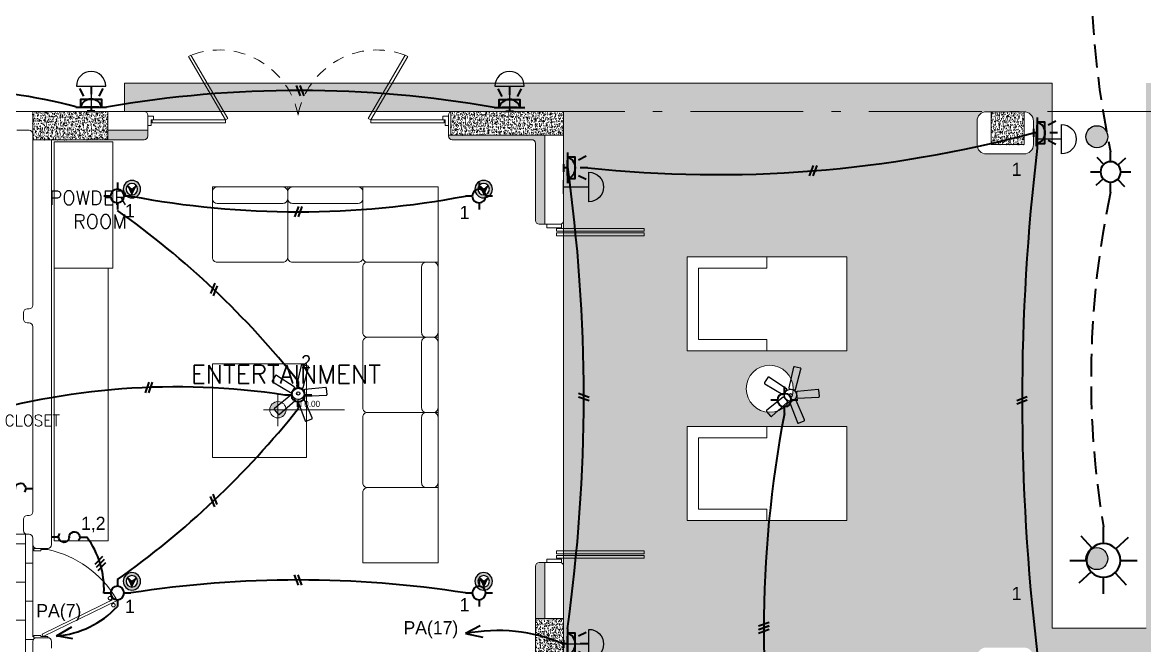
# Model space of a CAD drawing. Header units: metres. Extents: x 14 to 2416, y -346 to 476.
# Drawn here: x 51.24 to 63.18, y -76.31 to -69.68 of the extents above; entities that cross this region are included whole.
import ezdxf

# ---------------------------------------------------------------- set-up
doc = ezdxf.new("R2010")
doc.units = ezdxf.units.M
for name, pattern in [('0', [0]), ('ACAD_ISO10W100', [18, 12, -3, 0, -3]), ('Dash Style-2', [0.694425, 0.48607, -0.208355]), ('HIDDEN2', [0.1875, 0.125, -0.0625])]:
    doc.linetypes.add(name, pattern=pattern)
doc.layers.get('0').update_dxf_attribs({"linetype": '0', "lineweight": 20})
for name, color, linetype, lineweight in [('A-ANNO-TEXT', 20, 'Continuous', 13), ('A-DOOR', 35, 'Continuous', 5), ('A-WALL', 250, 'Continuous', 20), ('baños', 251, 'Continuous', 0), ('Columnas', 7, 'Continuous', 18), ('E Salida Interruptores', 22, 'Continuous', 40), ('E Salida Luces', 22, 'Continuous', 40), ('E Tuberia Emp Losa', 22, 'Continuous', 40), ('E Tuberia Emp Piso', 24, 'Dash Style-2', 40), ('MAVA', 1, 'Continuous', 15), ('MOBILIARIOS', 252, 'Continuous', 0), ('piso', 253, 'Continuous', 0), ('SE-2', 252, 'Continuous', 9), ('textos', 7, 'Continuous', 0)]:
    doc.layers.add(name, color=color, linetype=linetype, lineweight=lineweight)
doc.layers.add('HATCH', color=8, linetype='Continuous')
doc.layers.add('MAVA Luminarias', color=1, linetype='Continuous')
doc.layers.add('hatch piso', color=253, linetype='Continuous', lineweight=0, transparency=0.7)
doc.layers.add('RELLENO SECCION', color=8, linetype='Continuous', lineweight=0, transparency=0.4)
doc.layers.add('SOLAR', color=7, linetype='ACAD_ISO10W100', lineweight=9, true_color=0xff1414)
doc.styles.add('CENTURY GOTHIC', font='GOTHIC.TTF')
doc.styles.add('ESC100-2mm', font='arial.ttf', dxfattribs={"height": 0.15})
doc.styles.get("Standard").update_dxf_attribs({"font": 'arial.ttf', "height": 0.1875})

# ---------------------------------------------------------------- blocks, each defined once
blk = doc.blocks.new('dl ip')
at = {"layer": 'MAVA', "transparency": 33554687}
h = blk.add_hatch(color=40, dxfattribs=at)
h.dxf.hatch_style = 1
h.paths.add_polyline_path([(94.757, -111.209), (94.711, -111.248), (94.662, -111.211), (94.711, -111.309)])
at = {"layer": 'MAVA Luminarias', "linetype": 'Continuous'}
h = blk.add_hatch(color=40, dxfattribs=at)
h.paths.add_polyline_path([(94.618, -111.248, 1), (94.804, -111.248, 1)])
h.paths.add_polyline_path([(94.772, -111.248, -1), (94.65, -111.248, -1)], flags=16)
at = {"layer": 'MAVA', "color": 40}
for p, q in [((94.711, -111.248), (94.662, -111.211)), ((94.662, -111.211), (94.711, -111.309)), ((94.711, -111.309), (94.757, -111.209)), ((94.757, -111.209), (94.711, -111.248))]:
    blk.add_line(p, q, dxfattribs=at)
at = {"layer": 'MAVA Luminarias', "color": 40, "linetype": 'Continuous'}
for radius in [0.093, 0.061]:
    blk.add_circle((94.711, -111.248), radius, dxfattribs=at)
blk = doc.blocks.new('A$Cd6acdfdc')
at = {"layer": 'MAVA Luminarias', "transparency": 33554687}
blk.add_hatch(color=2, dxfattribs=at).paths.add_polyline_path([(0, 0.079, 1), (0.158, 0.079, 1)])
at = {"layer": 'MAVA Luminarias', "color": 2, "transparency": 33554687}
blk.add_circle((0.079, 0.079), 0.079, dxfattribs=at)
blk = doc.blocks.new('SCONCE 1')
at = {"layer": 'MAVA Luminarias', "color": 5, "linetype": 'Continuous'}
for p, q in [((-1.374, 0.679), (-1.374, 1.191)), ((-0.931, 0.816), (-0.931, 1.054)), ((-1.374, 0.935), (-0.931, 0.935))]:
    blk.add_line(p, q, dxfattribs=at)
blk.add_arc((-1.374, 0.935), 0.256, 90, 270, dxfattribs=at)
blk = doc.blocks.new('abanico mava')
at = {"layer": 'MAVA Luminarias', "linetype": 'ByBlock', "lineweight": -2, "extrusion": (4.64878e-10, 3.72215e-09, 1), "elevation": 0}
for points in [[(513803.102, 2035248.678), (513803.215, 2035249.086, 0.421374), (513803.203, 2035249.107), (513803.084, 2035249.136, 0.421374), (513803.064, 2035249.124), (513802.972, 2035248.71, 0.407089), (513802.984, 2035248.69), (513803.082, 2035248.666, 0.407089)], [(513802.921, 2035248.69), (513802.567, 2035248.923, 0.421374), (513802.544, 2035248.918), (513802.479, 2035248.814, 0.421374), (513802.485, 2035248.791), (513802.85, 2035248.576, 0.407089), (513802.873, 2035248.581), (513802.926, 2035248.667, 0.407089)], [(513802.993, 2035248.405), (513803.142, 2035248.008, 0.421374), (513803.164, 2035247.998), (513803.278, 2035248.044, 0.421374), (513803.287, 2035248.066), (513803.118, 2035248.455, 0.407089), (513803.096, 2035248.464), (513803.003, 2035248.426, 0.407089)]]:
    blk.add_lwpolyline(points, format="xyb", close=True, dxfattribs=at)
at = {"layer": 'MAVA Luminarias', "linetype": 'ByBlock', "lineweight": -2, "extrusion": (4.64878e-10, 3.72215e-09, 1)}
for points in [[(513802.854, 2035248.521), (513802.522, 2035248.257, 0.421374), (513802.52, 2035248.233), (513802.599, 2035248.139, 0.421374), (513802.623, 2035248.137), (513802.94, 2035248.418, 0.407089), (513802.942, 2035248.442), (513802.877, 2035248.519, 0.407089)], [(513803.147, 2035248.501), (513803.57, 2035248.521, 0.421374), (513803.586, 2035248.539), (513803.578, 2035248.661, 0.421374), (513803.559, 2035248.676), (513803.137, 2035248.636, 0.407089), (513803.122, 2035248.618), (513803.129, 2035248.517, 0.407089)]]:
    blk.add_lwpolyline(points, format="xyb", close=True, dxfattribs=at)
at = {"layer": 'MAVA Luminarias', "linetype": 'ByBlock', "lineweight": -2}
for radius in [0.123, 0.0335]:
    blk.add_circle((513803.004, 2035248.559), radius, dxfattribs=at)
blk = doc.blocks.new('A$C9daa110d')
at = {"layer": 'A-DOOR'}
for p, q in [((0, 0.101), (0.06, 0.101)), ((0, 0.101), (0, 0.001)), ((0.035, 0.001), (0, 0.001)), ((0.035, 0.061), (0.035, 0.001)), ((0.06, 0.061), (0.035, 0.061)), ((0.06, 0.061), (0.06, 0.101)), ((3.2, 0.1), (3.14, 0.1)), ((3.14, 0.06), (3.14, 0.1)), ((3.14, 0.06), (3.165, 0.06)), ((3.165, 0.06), (3.165, 0)), ((3.165, 0), (3.2, 0)), ((3.2, 0.1), (3.2, 0))]:
    blk.add_line(p, q, dxfattribs=at)
for points in [[(0.431, 0.734), (0.825, 0.06), (0.851, 0.076), (0.458, 0.749)], [(2.766, 0.734), (2.372, 0.06), (2.346, 0.075), (2.74, 0.749)], [(0.045, 0.061), (0.825, 0.06), (0.825, 0.03), (0.045, 0.03)], [(3.152, 0.06), (2.372, 0.06), (2.372, 0.03), (3.152, 0.03)]]:
    blk.add_lwpolyline(points, close=True, dxfattribs=at)
at = {"layer": 'A-DOOR', "linetype": 'HIDDEN2'}
for centre, start, end in [((0.76, -0.049), 10.7613, 110.7488), ((2.437, -0.049), 69.2325, 169.2199)]:
    blk.add_arc(centre, 0.854, start, end, dxfattribs=at)
blk = doc.blocks.new('puerta 1.00')
at = {"layer": 'A-DOOR'}
for p, q in [((-0.15, -0.012), (-0.937, -0.395)), ((-0.138, -0.038), (-0.925, -0.42)), ((-0.138, -0.038), (-0.15, -0.012)), ((-0.878, -0.366), (-0.883, -0.356)), ((-0.937, -0.395), (-0.925, -0.42)), ((-0.895, -0.374), (-0.9, -0.364)), ((-0.882, -0.4), (-0.877, -0.41)), ((-0.865, -0.392), (-0.86, -0.402))]:
    blk.add_line(p, q, dxfattribs=at)
for points in [[(-0.05, 0), (-0.05, -0.025), (-0.125, -0.025), (-0.125, -0.012), (-0.2, -0.012), (-0.2, 0), (-0.05, 0)], [(-0.05, -0.95), (-0.05, -0.925), (-0.125, -0.925), (-0.125, -0.937), (-0.2, -0.937), (-0.2, -0.95), (-0.05, -0.95)]]:
    blk.add_lwpolyline(points, dxfattribs=at)
blk.add_arc((0.037, 0.16), 1.123, 211.1336, 257.8343, dxfattribs=at)
for points in [[(-0.898, -0.364), (-0.903, -0.364), (-0.912, -0.359), (-0.917, -0.35), (-0.917, -0.34), (-0.912, -0.332), (-0.903, -0.327), (-0.893, -0.327), (-0.884, -0.332), (-0.879, -0.34), (-0.879, -0.35), (-0.884, -0.359), (-0.893, -0.364), (-0.898, -0.364)], [(-0.862, -0.439), (-0.867, -0.439), (-0.875, -0.434), (-0.88, -0.426), (-0.88, -0.416), (-0.875, -0.407), (-0.867, -0.402), (-0.857, -0.402), (-0.848, -0.407), (-0.843, -0.416), (-0.843, -0.426), (-0.848, -0.434), (-0.857, -0.439), (-0.862, -0.439)]]:
    blk.add_open_spline(points, degree=2, dxfattribs=at)
blk = doc.blocks.new('A$C19a6c55b')
at = {"layer": 'A-DOOR'}
for points in [[(0, 3.563), (0.155, 3.563), (0.155, 3.6), (0, 3.6)], [(0.101, 3.525), (1.036, 3.525), (1.036, 3.555), (0.101, 3.555)], [(0.101, 3.477), (1.036, 3.477), (1.036, 3.508), (0.101, 3.508)], [(0.101, 0.123), (1.036, 0.123), (1.036, 0.092), (0.101, 0.092)], [(0, 0.037), (0.155, 0.037), (0.155, 0), (0, 0)], [(0.101, 0.075), (1.036, 0.075), (1.036, 0.045), (0.101, 0.045)]]:
    blk.add_lwpolyline(points, close=True, dxfattribs=at)
blk = doc.blocks.new('PL BASE 1N NASAS 09')
at = {"layer": 'HATCH'}
h = blk.add_hatch(dxfattribs=at)
h.set_pattern_fill('AR-CONC', color=256, scale=0.00032)
h.paths.add_polyline_path([(-99.031, -35.25), (-99.031, -35.55), (-98.231, -35.55), (-98.231, -35.25)])
h = blk.add_hatch(dxfattribs=at)
h.set_pattern_fill('AR-CONC', color=256, scale=0.00032)
h.paths.add_polyline_path([(-94.582, -35.25), (-94.581, -35.5), (-93.631, -35.5), (-93.381, -35.5), (-93.381, -35.25)])
h = blk.add_hatch(dxfattribs=at)
h.set_pattern_fill('AR-CONC', color=256, scale=0.00032)
h.paths.add_polyline_path([(-88.831, -35.602), (-88.481, -35.602), (-88.481, -35.252), (-88.831, -35.252)])
h = blk.add_hatch(dxfattribs=at)
h.set_pattern_fill('AR-CONC', color=256, scale=0.00032)
h.paths.add_polyline_path([(-93.381, -41.649), (-93.681, -41.649), (-93.681, -40.645), (-93.381, -40.645)])
at = {"layer": 'RELLENO SECCION', "true_color": 0xc7c8ca}
h = blk.add_hatch(color=9, dxfattribs=at)
h.dxf.hatch_style = 1
h.paths.add_polyline_path([(-97.806, -35.45), (-98.231, -35.45), (-98.231, -35.55), (-97.846, -35.55, 0.414214), (-97.806, -35.51)])
h = blk.add_hatch(color=9, dxfattribs=at)
h.dxf.hatch_style = 1
edge = h.paths.add_edge_path()
edge.add_line((-94.581, -35.5), (-94.606, -35.5))
edge.add_line((-94.606, -35.5), (-94.606, -35.51))
edge.add_arc((-94.566, -35.51), 0.04, 180, 270)
edge.add_line((-94.566, -35.55), (-93.721, -35.55))
edge.add_arc((-93.721, -35.59), 0.04, 0, 90, ccw=False)
edge.add_line((-93.681, -35.59), (-93.681, -36.41))
edge.add_arc((-93.641, -36.41), 0.04, 180, 270)
edge.add_line((-93.641, -36.45), (-93.581, -36.45))
edge.add_line((-93.581, -36.45), (-93.581, -35.5))
edge.add_line((-93.581, -35.5), (-93.631, -35.5))
edge.add_line((-93.631, -35.5), (-94.581, -35.5))
h = blk.add_hatch(color=9, dxfattribs=at)
h.dxf.hatch_style = 1
h.paths.add_polyline_path([(-93.581, -40.05), (-93.641, -40.05, 0.414214), (-93.681, -40.09), (-93.681, -40.645), (-93.581, -40.645)])
at = {"layer": 'textos', "transparency": 33554534}
h = blk.add_hatch(color=256, dxfattribs=at)
h.dxf.hatch_style = 1
h.paths.add_polyline_path([(-96.422, -38.338, 0.414214), (-96.509, -38.424), (-96.422, -38.424)])
h.paths.add_polyline_path([(-96.336, -38.424), (-96.422, -38.424), (-96.422, -38.511, 0.414214)])
at = {"layer": 'A-WALL'}
for p, q in [((-99.191, -35.25), (-97.846, -35.25)), ((-97.806, -35.29), (-97.806, -35.51)), ((-94.566, -35.25), (-93.452, -35.25)), ((-93.381, -35.32), (-93.381, -36.41)), ((-99.201, -35.45), (-99.071, -35.45)), ((-98.231, -35.45), (-97.806, -35.45)), ((-99.031, -35.49), (-99.031, -37.31)), ((-98.831, -35.55), (-98.831, -39.86)), ((-98.231, -35.55), (-97.846, -35.55)), ((-93.681, -36.41), (-93.681, -35.59)), ((-93.581, -35.5), (-93.581, -36.45)), ((-93.641, -36.45), (-93.421, -36.45)), ((-99.101, -37.35), (-99.101, -37.35)), ((-99.071, -37.35), (-99.091, -37.35)), ((-99.131, -37.39), (-99.131, -37.46)), ((-99.101, -37.5), (-99.101, -37.5)), ((-99.091, -37.5), (-99.071, -37.5)), ((-99.031, -37.54), (-99.031, -39.51)), ((-99.131, -39.59), (-99.131, -39.71)), ((-99.091, -39.55), (-99.071, -39.55)), ((-99.091, -39.75), (-99.071, -39.75)), ((-99.031, -39.79), (-99.031, -39.86)), ((-98.871, -39.9), (-98.991, -39.9)), ((-93.681, -40.645), (-93.681, -40.09)), ((-93.641, -40.05), (-93.421, -40.05)), ((-93.581, -40.05), (-93.581, -40.645)), ((-93.381, -40.09), (-93.381, -41.3)), ((-99.031, -40.89), (-99.031, -41)), ((-98.871, -40.85), (-98.991, -40.85)), ((-98.831, -40.89), (-98.831, -40.96))]:
    blk.add_line(p, q, dxfattribs=at)
at = {"layer": 'A-WALL', "transparency": 33554684}
for p, q in [((-94.606, -35.51), (-94.606, -35.29)), ((-94.581, -35.5), (-94.606, -35.5)), ((-94.566, -35.55), (-93.721, -35.55))]:
    blk.add_line(p, q, dxfattribs=at)
at = {"layer": 'A-WALL'}
blk.add_lwpolyline([(-88.481, -35.252), (-88.881, -35.252, 0.414214), (-88.981, -35.352), (-88.981, -35.602, 0.414214), (-88.881, -35.702), (-88.481, -35.702, 0.414214), (-88.381, -35.602), (-88.381, -35.352, 0.414214)], format="xyb", close=True, dxfattribs=at)
for centre, start, end in [((-97.846, -35.29), 0, 90), ((-94.566, -35.29), 90, 180), ((-99.071, -35.49), 360, 90), ((-97.846, -35.51), 270, 0), ((-93.721, -35.59), 0, 90), ((-93.641, -36.41), 180, 270), ((-93.421, -36.41), 270, 0), ((-99.091, -37.39), 90, 180), ((-99.071, -37.31), 270, 360), ((-99.091, -37.46), 180, 270), ((-99.071, -37.54), 0, 90), ((-99.071, -39.51), 270, 0), ((-99.091, -39.59), 90, 180), ((-99.091, -39.71), 180, 270), ((-99.071, -39.79), 0, 90), ((-98.991, -39.86), 180, 270), ((-98.871, -39.86), 270, 0), ((-93.641, -40.09), 90, 180), ((-93.421, -40.09), 0, 90), ((-98.991, -40.89), 90, 180), ((-98.871, -40.89), 360, 90)]:
    blk.add_arc(centre, 0.04, start, end, dxfattribs=at)
at = {"layer": 'A-WALL', "transparency": 33554684}
blk.add_arc((-94.566, -35.51), 0.04, 180, 270, dxfattribs=at)
at = {"layer": 'Columnas'}
for points in [[(-99.031, -35.25), (-99.031, -35.55), (-98.231, -35.55), (-98.231, -35.25)], [(-94.582, -35.25), (-93.381, -35.25), (-93.381, -35.5), (-93.631, -35.5), (-93.631, -35.5), (-94.581, -35.5)], [(-88.831, -35.602), (-88.481, -35.602), (-88.481, -35.252), (-88.831, -35.252)], [(-93.381, -41.649), (-93.681, -41.649), (-93.681, -40.645), (-93.381, -40.645)]]:
    blk.add_lwpolyline(points, close=True, dxfattribs=at)
at = {"layer": 'piso'}
for p, q in [((-98.056, -34.95), (-88.181, -34.95)), ((-98.056, -35.25), (-98.056, -34.95)), ((-88.181, -34.95), (-88.181, -40.75)), ((-97.846, -35.25), (-94.566, -35.25)), ((-100.121, -39.75), (-99.091, -39.75)), ((-99.031, -39.86), (-99.031, -40.84)), ((-88.181, -40.75), (-87.181, -40.75))]:
    blk.add_line(p, q, dxfattribs=at)
at = {"layer": 'piso', "transparency": 33554687}
blk.add_line((-93.381, -40.09), (-93.381, -36.41), dxfattribs=at)
at = {"layer": 'textos'}
for p, q in [((-96.422, -38.25), (-96.422, -38.598)), ((-96.576, -38.424), (-95.715, -38.424))]:
    blk.add_line(p, q, dxfattribs=at)
blk.add_circle((-96.422, -38.424), 0.0865, dxfattribs=at)
at = {"color": 1}
blk.add_blockref('A$C9daa110d', (-97.806, -35.4), dxfattribs=at)
at = {"layer": 'A-DOOR', "rotation": 180}
blk.add_blockref('puerta 1.00', (-99.071, -40.85), dxfattribs=at)
at = {"layer": 'SE-2', "xscale": -1, "rotation": 180}
blk.add_blockref('A$C19a6c55b', (-93.559, -36.45), dxfattribs=at)
at = {"layer": 'baños', "linetype": 'Continuous'}
for tag in ['MODELNUMBER', 'TRADENAME', 'PRODUCT', 'MATERIAL']:
    blk.add_attdef(tag, (-121.656, -54.827), '', height=0.0000254, rotation=359.9999, dxfattribs=at)
at = {"layer": 'textos'}
for s, insert, char_height, width, attachment_point in [('{\\Fromans|c0;POWDER\\PROOM}', (-98.03, -36.495), 0.15, 3.40858, 9), ('{\\Fromans|c0; ENTERTAINMENT}', (-97.482, -38.143), 0.195, 3.40488, 7), ('{\\Fromans|c0;\\H0.8x;CLOSET\\H1.25x; }', (-98.74, -38.598), 0.15, 3.40488, 9)]:
    blk.add_mtext(s, dxfattribs=dict(at, insert=insert, char_height=char_height, width=width, attachment_point=attachment_point))
at = {"layer": 'textos', "insert": (-96.229, -38.329), "char_height": 0.065, "attachment_point": 1, "style": 'ESC100-2mm'}
blk.add_mtext_dynamic_manual_height_columns('{\\Ftxt|c0;N 0.00}', width=2.21694, gutter_width=0.5, heights=[0], dxfattribs=at)
blk = doc.blocks.new('PL MUEBLES 1N NASAS 09')
at = {"layer": 'hatch piso'}
h = blk.add_hatch(dxfattribs=at)
h.set_pattern_fill('AR-BRSTD', color=256, scale=0.002, angle=-90)
h.set_pattern_definition([(270, (32.50438, 232.01007), (0.1354836, -2e-17), []), (0, (32.50438, 232.01007), (0.1354836, 0.2032), [0.1354836, -0.1354836])])
h.paths.add_polyline_path([(77.642, 53.255), (75.08, 53.255), (75.08, 47.448), (74.08, 47.448), (74.08, 53.254), (64.206, 53.254), (64.206, 52.954), (68.88, 52.954), (68.88, 32.954), (64.206, 32.954), (64.206, 32.654), (74.08, 32.654), (74.08, 38.459), (75.08, 38.459), (75.08, 32.655), (77.642, 32.655)])
h.paths.add_polyline_path([(72.263, 46.109), (72.263, 45.659), (72.688, 45.659), (72.688, 44.659), (70.088, 44.659), (70.088, 45.659), (70.505, 45.659), (70.505, 46.109)], flags=16)
h.paths.add_polyline_path([(70.195, 48.6), (70.195, 49.6), (71.895, 49.6), (71.895, 48.6)], flags=16)
edge = h.paths.add_edge_path(flags=16)
edge.add_arc((73.38, 47.148), 0.1, 90, 180, ccw=False)
edge.add_line((73.38, 47.248), (73.78, 47.248))
edge.add_arc((73.78, 47.148), 0.1, 0, 90, ccw=False)
edge.add_line((73.88, 47.148), (73.88, 46.898))
edge.add_arc((73.78, 46.898), 0.1, -90, 0, ccw=False)
edge.add_line((73.78, 46.798), (73.38, 46.798))
edge.add_arc((73.38, 46.898), 0.1, 180, 270, ccw=False)
edge.add_line((73.28, 46.898), (73.28, 47.148))
edge = h.paths.add_edge_path(flags=16)
edge.add_arc((71.074, 50.003), 0.25, 0, 360)
edge = h.paths.add_edge_path(flags=16)
edge.add_ellipse((71.538, 43.923), major_axis=(0.8, 0.008), ratio=0.419259, start_angle=0, end_angle=360)
h.paths.add_polyline_path([(72.688, 44.307), (73.488, 44.307), (73.488, 43.507), (72.688, 43.507)], flags=16)
h.paths.add_polyline_path([(70.088, 44.307), (70.088, 43.507), (69.288, 43.507), (69.288, 44.307)], flags=16)
h.paths.add_polyline_path([(70.195, 50.407), (70.195, 51.407), (71.895, 51.407), (71.895, 50.407)], flags=16)
edge = h.paths.add_edge_path(flags=16)
edge.add_ellipse((71.538, 41.984), major_axis=(0.8, -0.008), ratio=0.419259, start_angle=0, end_angle=360, ccw=False)
h.paths.add_polyline_path([(72.688, 42.4), (73.488, 42.4), (73.488, 41.6), (72.688, 41.6)], flags=16)
h.paths.add_polyline_path([(70.088, 42.4), (70.088, 41.6), (69.288, 41.6), (69.288, 42.4)], flags=16)
edge = h.paths.add_edge_path(flags=16)
edge.add_line((73.28, 52.596), (73.28, 52.846))
edge.add_arc((73.38, 52.846), 0.1, 90, 180, ccw=False)
edge.add_line((73.38, 52.946), (73.78, 52.946))
edge.add_arc((73.78, 52.846), 0.1, 0, 90, ccw=False)
edge.add_line((73.88, 52.846), (73.88, 52.596))
edge.add_arc((73.78, 52.596), 0.1, -90, 0, ccw=False)
edge.add_line((73.78, 52.496), (73.38, 52.496))
edge.add_arc((73.38, 52.596), 0.1, 180, 270, ccw=False)
h.paths.add_polyline_path([(72.688, 41.248), (72.688, 40.248), (72.263, 40.248), (72.263, 39.798), (70.505, 39.798), (70.505, 40.248), (70.088, 40.248), (70.088, 41.248)], flags=16)
edge = h.paths.add_edge_path(flags=16)
edge.add_line((73.38, 39.099), (73.78, 39.099))
edge.add_arc((73.78, 38.999), 0.1, 0, 90, ccw=False)
edge.add_line((73.88, 38.999), (73.88, 38.749))
edge.add_arc((73.78, 38.749), 0.1, -90, 0, ccw=False)
edge.add_line((73.78, 38.649), (73.38, 38.649))
edge.add_arc((73.38, 38.749), 0.1, 180, 270, ccw=False)
edge.add_line((73.28, 38.749), (73.28, 38.999))
edge.add_arc((73.38, 38.999), 0.1, 90, 180, ccw=False)
edge = h.paths.add_edge_path(flags=0)
edge.add_line((70.484, 36.795), (70.44, 36.823))
edge.add_line((70.44, 36.823), (70.413, 36.781))
edge.add_line((70.413, 36.781), (70.329, 36.834))
edge.add_arc((70.195, 36.623), 0.25, 57.6802, 237.6802)
edge.add_line((70.061, 36.412), (70.146, 36.358))
edge.add_line((70.146, 36.358), (70.119, 36.316))
edge.add_line((70.119, 36.316), (70.173, 36.282))
edge.add_arc((71.256, 35.977), 1.125, 133.371, 164.3095, ccw=False)
edge = h.paths.add_edge_path(flags=16)
edge.add_arc((70.004, 35.987), 0.291, 89.2589, 335.9793, ccw=False)
edge.add_line((70.008, 36.277), (70.108, 36.277))
edge.add_line((70.108, 36.277), (70.108, 36.227))
edge.add_line((70.108, 36.227), (70.008, 36.227))
edge.add_arc((70.008, 35.977), 0.25, 90, 270)
edge.add_line((70.008, 35.727), (70.108, 35.727))
edge.add_line((70.108, 35.727), (70.108, 35.677))
edge.add_line((70.108, 35.677), (70.18, 35.677))
edge.add_line((70.18, 35.677), (70.119, 35.639))
edge.add_line((70.119, 35.639), (70.146, 35.597))
edge.add_line((70.146, 35.597), (70.061, 35.543))
edge.add_arc((70.195, 35.332), 0.25, 122.3198, 302.3198)
edge.add_line((70.329, 35.121), (70.413, 35.174))
edge.add_line((70.413, 35.174), (70.44, 35.132))
edge.add_line((70.44, 35.132), (70.355, 35.078))
edge.add_arc((70.19, 35.329), 0.3, 211.2743, 303.498, ccw=False)
edge.add_arc((70.285, 34.847), 0.479, -37.7593, 137.1635, ccw=False)
edge.add_arc((70.618, 34.766), 0.217, 282.0494, 481.7282)
edge.add_line((70.504, 34.951), (70.544, 35.043))
edge.add_line((70.544, 35.043), (70.59, 35.023))
edge.add_line((70.59, 35.023), (70.55, 34.931))
edge.add_arc((70.79, 34.856), 0.252, -29.9772, 162.7422, ccw=False)
edge.add_line((71.008, 34.731), (71.048, 34.822))
edge.add_line((71.048, 34.822), (71.094, 34.802))
edge.add_line((71.094, 34.802), (71.123, 34.868))
edge.add_line((71.123, 34.868), (71.133, 34.797))
edge.add_line((71.133, 34.797), (71.183, 34.805))
edge.add_line((71.183, 34.805), (71.198, 34.706))
edge.add_arc((71.443, 34.757), 0.25, 5.5699, 191.8347, ccw=False)
edge.add_line((71.692, 34.781), (71.677, 34.88))
edge.add_line((71.677, 34.88), (71.726, 34.888))
edge.add_line((71.726, 34.888), (71.716, 34.959))
edge.add_line((71.716, 34.959), (71.763, 34.905))
edge.add_line((71.763, 34.905), (71.801, 34.937))
edge.add_line((71.801, 34.937), (71.866, 34.862))
edge.add_arc((72.074, 35.004), 0.252, 47.5867, 214.4575, ccw=False)
edge.add_line((72.243, 35.19), (72.178, 35.266))
edge.add_line((72.178, 35.266), (72.215, 35.298))
edge.add_line((72.215, 35.298), (72.161, 35.361))
edge.add_line((72.161, 35.361), (72.239, 35.333))
edge.add_line((72.239, 35.333), (72.256, 35.38))
edge.add_line((72.256, 35.38), (72.35, 35.347))
edge.add_arc((72.423, 35.586), 0.25, 67.9243, 252.9546, ccw=False)
edge.add_line((72.517, 35.818), (72.423, 35.851))
edge.add_line((72.423, 35.851), (72.44, 35.898))
edge.add_line((72.44, 35.898), (72.372, 35.923))
edge.add_line((72.372, 35.923), (72.442, 35.938))
edge.add_line((72.442, 35.938), (72.431, 35.987))
edge.add_line((72.431, 35.987), (72.529, 36.009))
edge.add_arc((72.445, 36.247), 0.252, 95.95, 289.5685, ccw=False)
edge.add_line((72.418, 36.497), (72.321, 36.475))
edge.add_line((72.321, 36.475), (72.31, 36.524))
edge.add_line((72.31, 36.524), (72.24, 36.508))
edge.add_line((72.24, 36.508), (72.291, 36.559))
edge.add_line((72.291, 36.559), (72.255, 36.594))
edge.add_line((72.255, 36.594), (72.326, 36.665))
edge.add_arc((72.149, 36.841), 0.25, 315.079, 495.079)
edge.add_line((71.972, 37.018), (71.901, 36.947))
edge.add_line((71.901, 36.947), (71.866, 36.982))
edge.add_line((71.866, 36.982), (71.936, 37.053))
edge.add_arc((72.112, 36.942), 0.208, -66.6613, 147.5733, ccw=False)
edge.add_arc((72.46, 37.867), 1.147, 197.4891, 256.612, ccw=False)
edge.add_arc((71.345, 37.223), 0.3, -4.0569, 85.9431, ccw=False)
edge.add_line((71.644, 37.201), (71.637, 37.102))
edge.add_line((71.637, 37.102), (71.587, 37.105))
edge.add_line((71.587, 37.105), (71.594, 37.205))
edge.add_arc((71.345, 37.223), 0.25, 355.9431, 535.9431)
edge.add_line((71.095, 37.24), (71.088, 37.141))
edge.add_line((71.088, 37.141), (71.038, 37.144))
edge.add_line((71.038, 37.144), (71.033, 37.072))
edge.add_line((71.033, 37.072), (70.999, 37.136))
edge.add_line((70.999, 37.136), (70.955, 37.112))
edge.add_line((70.955, 37.112), (70.908, 37.2))
edge.add_arc((70.418, 37.583), 0.622, 274.5528, 321.9728, ccw=False)
edge.add_line((70.467, 36.963), (70.515, 36.875))
edge.add_line((70.515, 36.875), (70.471, 36.852))
edge.add_line((70.471, 36.852), (70.423, 36.94))
edge.add_arc((70.685, 37.087), 0.3, 117.2173, 209.441, ccw=False)
edge.add_arc((71.723, 36.366), 1.536, 139.9591, 198.8921)
edge = h.paths.add_edge_path(flags=0)
edge.add_arc((71.256, 35.977), 0.7, 0, 360)
edge = h.paths.add_edge_path(flags=16)
edge.add_line((73.38, 33.411), (73.78, 33.411))
edge.add_arc((73.78, 33.311), 0.1, 0, 90, ccw=False)
edge.add_line((73.88, 33.311), (73.88, 33.061))
edge.add_arc((73.78, 33.061), 0.1, -90, 0, ccw=False)
edge.add_line((73.78, 32.961), (73.38, 32.961))
edge.add_arc((73.38, 33.061), 0.1, 180, 270, ccw=False)
edge.add_line((73.28, 33.061), (73.28, 33.311))
edge.add_arc((73.38, 33.311), 0.1, 90, 180, ccw=False)
h = blk.add_hatch(dxfattribs=at)
h.set_pattern_fill('AR-BRSTD', color=256, scale=0.002, angle=-90)
h.set_pattern_definition([(270, (-8.74588, 232.01007), (0.1354836, -2e-17), []), (0, (-8.74588, 232.01007), (0.1354836, 0.2032), [0.1354836, -0.1354836])])
edge = h.paths.add_edge_path()
edge.add_line((62.33, 47.148), (63.23, 47.148))
edge.add_line((63.23, 47.148), (63.23, 48.448))
edge.add_line((63.23, 48.448), (56.533, 48.448))
edge.add_line((56.533, 48.448), (56.533, 48.273))
edge.add_line((56.533, 48.273), (56.383, 48.273))
edge.add_line((56.383, 48.273), (56.383, 48.454))
edge.add_line((56.383, 48.454), (54.588, 48.454))
edge.add_line((54.588, 48.454), (54.588, 46.948))
edge.add_line((54.588, 46.948), (55.826, 46.948))
edge.add_arc((55.875, 46.997), 0.07, 180, 224.6727, ccw=False)
edge.add_line((55.805, 46.997), (55.805, 47.107))
edge.add_arc((55.875, 47.107), 0.07, 90, 180, ccw=False)
edge.add_line((55.875, 47.177), (55.985, 47.177))
edge.add_arc((55.985, 47.107), 0.07, 0, 90, ccw=False)
edge.add_line((56.055, 47.107), (56.055, 46.997))
edge.add_arc((55.985, 46.997), 0.07, -44.6727, 0, ccw=False)
edge.add_line((56.035, 46.948), (59.026, 46.948))
edge.add_arc((59.075, 46.997), 0.07, 180, 224.6728, ccw=False)
edge.add_line((59.005, 46.997), (59.005, 47.107))
edge.add_arc((59.075, 47.107), 0.07, 90, 180, ccw=False)
edge.add_line((59.075, 47.177), (59.185, 47.177))
edge.add_arc((59.185, 47.107), 0.07, 0, 90, ccw=False)
edge.add_line((59.255, 47.107), (59.255, 46.997))
edge.add_arc((59.185, 46.997), 0.07, -90, 0, ccw=False)
edge.add_line((59.185, 46.927), (59.075, 46.927))
edge.add_arc((59.075, 46.997), 0.07, 229.9948, 270, ccw=False)
edge.add_line((59.03, 46.944), (59.03, 44.972))
edge.add_arc((59.075, 44.918), 0.07, 90, 130.0052, ccw=False)
edge.add_line((59.075, 44.988), (59.185, 44.988))
edge.add_arc((59.185, 44.918), 0.07, 0, 90, ccw=False)
edge.add_line((59.255, 44.918), (59.255, 44.808))
edge.add_arc((59.185, 44.808), 0.07, -90, 0, ccw=False)
edge.add_line((59.185, 44.738), (59.075, 44.738))
edge.add_arc((59.075, 44.808), 0.07, 229.9948, 270, ccw=False)
edge.add_line((59.03, 44.755), (59.03, 41.172))
edge.add_arc((59.075, 41.118), 0.07, 90, 130.0052, ccw=False)
edge.add_line((59.075, 41.188), (59.185, 41.188))
edge.add_arc((59.185, 41.118), 0.07, 0, 90, ccw=False)
edge.add_line((59.255, 41.118), (59.255, 41.008))
edge.add_arc((59.185, 41.008), 0.07, -90, 0, ccw=False)
edge.add_line((59.185, 40.938), (59.075, 40.938))
edge.add_arc((59.075, 41.008), 0.07, 180, 270, ccw=False)
edge.add_line((59.005, 41.008), (59.005, 41.118))
edge.add_arc((59.075, 41.118), 0.07, 149.8481, 180, ccw=False)
edge.add_line((59.015, 41.154), (56.039, 41.154))
edge.add_arc((55.985, 41.109), 0.07, 0, 40.0052, ccw=False)
edge.add_line((56.055, 41.109), (56.055, 40.999))
edge.add_arc((55.985, 40.999), 0.07, -90, 0, ccw=False)
edge.add_line((55.985, 40.929), (55.875, 40.929))
edge.add_arc((55.875, 40.999), 0.07, 180, 270, ccw=False)
edge.add_line((55.805, 40.999), (55.805, 41.109))
edge.add_arc((55.875, 41.109), 0.07, 139.9948, 180, ccw=False)
edge.add_line((55.822, 41.154), (50.436, 41.154))
edge.add_arc((50.383, 41.109), 0.07, 0, 40.0052, ccw=False)
edge.add_line((50.453, 41.109), (50.453, 40.999))
edge.add_arc((50.383, 40.999), 0.07, -90, 0, ccw=False)
edge.add_line((50.383, 40.929), (50.273, 40.929))
edge.add_arc((50.273, 40.999), 0.07, 180, 270, ccw=False)
edge.add_line((50.203, 40.999), (50.203, 41.109))
edge.add_arc((50.273, 41.109), 0.07, 139.9948, 180, ccw=False)
edge.add_line((50.219, 41.154), (46.43, 41.154))
edge.add_line((46.43, 41.154), (46.43, 40.954))
edge.add_line((46.43, 40.954), (44.33, 40.954))
edge.add_line((44.33, 40.954), (44.33, 39.354))
edge.add_line((44.33, 39.354), (47.83, 39.354))
edge.add_line((47.83, 39.354), (47.83, 38.954))
edge.add_line((47.83, 38.954), (62.33, 38.954))
edge.add_line((62.33, 38.954), (62.33, 47.148))
at = {"layer": 'MOBILIARIOS', "transparency": 33554684}
for p, q in [((70.195, 50.407), (70.195, 51.407)), ((70.195, 51.407), (71.895, 51.407)), ((71.045, 51.407), (71.045, 51.287)), ((71.895, 51.407), (71.895, 50.407)), ((70.315, 50.527), (70.315, 51.287)), ((71.045, 51.287), (70.315, 51.287)), ((71.045, 50.527), (70.315, 50.527)), ((71.045, 50.407), (71.045, 50.527)), ((71.895, 50.407), (70.195, 50.407)), ((70.195, 48.6), (70.195, 49.6)), ((70.195, 49.6), (71.895, 49.6)), ((71.045, 49.6), (71.045, 49.48)), ((71.895, 49.6), (71.895, 48.6)), ((70.315, 48.72), (70.315, 49.48)), ((71.045, 49.48), (70.315, 49.48)), ((71.045, 48.72), (70.315, 48.72)), ((71.045, 48.6), (71.045, 48.72)), ((71.895, 48.6), (70.195, 48.6))]:
    blk.add_line(p, q, dxfattribs=at)
at = {"layer": 'MOBILIARIOS'}
for points in [[(64.082, 51.286), (64.082, 52.629), (63.459, 52.629), (63.459, 51.286)], [(64.033, 48.384), (64.033, 51.286), (63.459, 51.286), (63.459, 48.384)], [(65.144, 50.269), (66.144, 50.269), (66.144, 49.269), (65.144, 49.269)]]:
    blk.add_lwpolyline(points, close=True, dxfattribs=at)
for points in [[(65.944, 52.15), (65.144, 52.15), (65.144, 51.4, 0.414214), (65.194, 51.35), (65.894, 51.35, 0.414214), (65.944, 51.4)], [(65.894, 52.15), (65.194, 52.15, 0.414214), (65.144, 52.1), (65.144, 52.025, 0.414214), (65.194, 51.975), (65.894, 51.975, 0.414214), (65.944, 52.025), (65.944, 52.1, 0.414214)], [(66.694, 52.15), (65.994, 52.15, 0.414214), (65.944, 52.1), (65.944, 52.025, 0.414214), (65.994, 51.975), (66.694, 51.975, 0.414214), (66.744, 52.025), (66.744, 52.1, 0.414214)], [(66.744, 52.15), (65.944, 52.15), (65.944, 51.4, 0.414214), (65.994, 51.35), (66.694, 51.35, 0.414214), (66.744, 51.4)], [(67.544, 52.15), (66.744, 52.15), (66.744, 51.4, 0.414214), (66.794, 51.35), (67.544, 51.35)], [(67.544, 50.55), (67.544, 51.35), (66.794, 51.35, 0.414214), (66.744, 51.3), (66.744, 50.6, 0.414214), (66.794, 50.55)], [(67.544, 50.6), (67.544, 51.3, 0.414214), (67.494, 51.35), (67.419, 51.35, 0.414214), (67.369, 51.3), (67.369, 50.6, 0.414214), (67.419, 50.55), (67.494, 50.55, 0.414214)], [(67.544, 49.75), (67.544, 50.55), (66.794, 50.55, 0.414214), (66.744, 50.5), (66.744, 49.8, 0.414214), (66.794, 49.75)], [(67.544, 49.8), (67.544, 50.5, 0.414214), (67.494, 50.55), (67.419, 50.55, 0.414214), (67.369, 50.5), (67.369, 49.8, 0.414214), (67.419, 49.75), (67.494, 49.75, 0.414214)], [(67.544, 48.95), (67.544, 49.75), (66.794, 49.75, 0.414214), (66.744, 49.7), (66.744, 49, 0.414214), (66.794, 48.95)], [(67.544, 49), (67.544, 49.7, 0.414214), (67.494, 49.75), (67.419, 49.75, 0.414214), (67.369, 49.7), (67.369, 49, 0.414214), (67.419, 48.95), (67.494, 48.95, 0.414214)], [(67.544, 48.15), (66.744, 48.15), (66.744, 48.9, -0.414214), (66.794, 48.95), (67.544, 48.95)]]:
    blk.add_lwpolyline(points, format="xyb", close=True, dxfattribs=at)
at = {"layer": 'MOBILIARIOS', "transparency": 33554684}
blk.add_circle((71.074, 50.003), 0.25, dxfattribs=at)
at = {"layer": 'baños'}
blk.add_blockref('PL BASE 1N NASAS 09', (162.262, 88.203), dxfattribs=at)
blk = doc.blocks.new('A$Cbef68299')
blk.add_blockref('PL MUEBLES 1N NASAS 09', (-30.766, -32.053))
blk = doc.blocks.new('A$Cc5be7df0')
at = {"layer": 'SOLAR', "ltscale": 0.1}
blk.add_lwpolyline([(50.649, 18.241), (12.77, 18.241), (13.214, 38.232), (50.985, 38.238)], close=True, dxfattribs=at)
at = {"layer": 'A-ANNO-TEXT'}
blk.add_blockref('A$Cbef68299', (4.149, 17.337), dxfattribs=at)
blk = doc.blocks.new('*U528')
at = {"layer": 'E Salida Luces', "linetype": 'Continuous'}
for p, q in [((0, 0.358), (0, 0.181)), ((-0.358, 0.001), (-0.18, 0.001)), ((0.18, 0.001), (0.358, 0.001)), ((0, -0.179), (0, -0.357))]:
    blk.add_line(p, q, dxfattribs=at)
blk.add_circle((0, 0.001), 0.18, dxfattribs=at)
blk = doc.blocks.new('*U370')
for p, q in [((0.03, 1.37), (-1.05, -1.48)), ((0.99, 1.37), (-0.09, -1.48))]:
    blk.add_line(p, q)
blk = doc.blocks.new('*U522')
at = {"xscale": 0.03937007874015749, "yscale": 0.03937007874015749, "zscale": 0.03937007874015749, "rotation": 179.5681594447397}
blk.add_blockref('*U370', (-0.001, -0.002), dxfattribs=at)
blk = doc.blocks.new('*U507')
at = {"xscale": 0.03937007874015749, "yscale": 0.03937007874015749, "zscale": 0.03937007874015749, "rotation": 180.3457966318622}
blk.add_blockref('*U370', (-0.001, -0.002), dxfattribs=at)
blk = doc.blocks.new('*U613')
at = {"xscale": 0.0393700787401575, "yscale": 0.0393700787401575, "zscale": 0.0393700787401575, "rotation": 90.3278780155773}
blk.add_blockref('*U370', (-0.002, 0.001), dxfattribs=at)
blk = doc.blocks.new('*U501')
at = {"xscale": 0.0393700787401575, "yscale": 0.0393700787401575, "zscale": 0.0393700787401575, "rotation": 91.67483939693898}
blk.add_blockref('*U370', (-0.002, 0.001), dxfattribs=at)
blk = doc.blocks.new('*U394')
at = {"layer": 'E Salida Luces'}
for p, q in [((-0.123, 0.239), (-0.083, 0.158)), ((0, 0.257), (0, 0.176)), ((0.123, 0.239), (0.083, 0.158)), ((-0.163, 0.041), (-0.082, 0.041)), ((0.082, 0.041), (-0.082, 0.041)), ((-0.041, 0), (0.041, 0)), ((0, 0.041), (0, 0)), ((0.082, 0.041), (0.163, 0.041))]:
    blk.add_line(p, q, dxfattribs=at)
blk.add_lwpolyline([(0.114, 0.041), (0.114, 0.122), (-0.114, 0.122), (-0.114, 0.041)], close=True, dxfattribs=at)
blk.add_arc((0, 0.005), 0.12, 17.3143, 162.6857, dxfattribs=at)
blk = doc.blocks.new('*U573')
at = {"xscale": 0.0393700787401575, "yscale": 0.0393700787401575, "zscale": 0.0393700787401575, "rotation": 90.12263338411421}
blk.add_blockref('*U370', (-0.002, 0.001), dxfattribs=at)
blk = doc.blocks.new('*U610')
at = {"layer": 'E Salida Interruptores'}
for p, q in [((-0.3, 0), (-0.375, 0)), ((-0.075, 0), (0, 0))]:
    blk.add_line(p, q, dxfattribs=at)
for centre, start, end in [((-0.24375, 0), 0, 221.810315), ((-0.13125, 0), 180, 41.810315)]:
    blk.add_arc(centre, 0.05625, start, end, dxfattribs=at)
blk = doc.blocks.new('*U462')
at = {"layer": 'E Salida Luces'}
for p, q in [((0.041, 0.163), (0.041, 0.082)), ((0.239, 0.123), (0.158, 0.083)), ((0, 0.041), (0, -0.041)), ((0.041, 0), (0, 0)), ((0.041, -0.082), (0.041, 0.082)), ((0.041, -0.082), (0.041, -0.163)), ((0.239, -0.123), (0.158, -0.083)), ((0.257, 0), (0.176, 0))]:
    blk.add_line(p, q, dxfattribs=at)
blk.add_lwpolyline([(0.041, -0.114), (0.122, -0.114), (0.122, 0.114), (0.041, 0.114)], close=True, dxfattribs=at)
blk.add_arc((0.005, 0), 0.12, 287.3143, 72.6857, dxfattribs=at)
blk = doc.blocks.new('Luz Jardin')
at = {"layer": 'E Salida Luces', "linetype": 'Continuous'}
for p, q in [((0, 0.358), (0, 0.181)), ((-0.132, 0.123), (-0.262, 0.244)), ((0.123, 0.133), (0.243, 0.263)), ((-0.358, 0.001), (-0.18, 0.001)), ((0.18, 0.001), (0.358, 0.001)), ((-0.243, -0.261), (-0.123, -0.131)), ((0, -0.179), (0, -0.357)), ((0.262, -0.243), (0.132, -0.122))]:
    blk.add_line(p, q, dxfattribs=at)
blk.add_circle((0, 0.001), 0.18, dxfattribs=at)
blk = doc.blocks.new('*U508')
at = {"layer": 'E Salida Luces', "linetype": 'Continuous'}
for p, q in [((0, 0.358), (0, 0.181)), ((-0.358, 0.001), (-0.18, 0.001)), ((0.18, 0.001), (0.358, 0.001)), ((0, -0.179), (0, -0.357))]:
    blk.add_line(p, q, dxfattribs=at)
blk.add_circle((0, 0.001), 0.18, dxfattribs=at)
blk = doc.blocks.new('*U509')
at = {"xscale": 0.0393700787401575, "yscale": 0.0393700787401575, "zscale": 0.0393700787401575, "rotation": 90.20815273051448}
blk.add_blockref('*U370', (-0.002, 0.001), dxfattribs=at)
blk = doc.blocks.new('*U564')
at = {"xscale": 0.0393700787401575, "yscale": 0.0393700787401575, "zscale": 0.0393700787401575, "rotation": 315.5682015028858}
blk.add_blockref('*U370', (0.002, 0.001), dxfattribs=at)
blk = doc.blocks.new('*U612')
at = {"layer": 'E Salida Interruptores'}
for p, q in [((0, -0.075), (0, 0)), ((0, -0.3), (0, -0.375))]:
    blk.add_line(p, q, dxfattribs=at)
for centre, start, end in [((0, -0.13125), 270, 131.810315), ((0, -0.24375), 90, 311.810315)]:
    blk.add_arc(centre, 0.05625, start, end, dxfattribs=at)
blk = doc.blocks.new('*U521')
at = {"xscale": 0.0393700787401575, "yscale": 0.0393700787401575, "zscale": 0.0393700787401575, "rotation": 180.2193167187391}
blk.add_blockref('*U370', (-0.001, -0.002), dxfattribs=at)
blk = doc.blocks.new('*U646')
at = {"xscale": 0.0393700787401575, "yscale": 0.0393700787401575, "zscale": 0.0393700787401575, "rotation": 133.2641532598546}
blk.add_blockref('*U370', (-0.002, -0.001), dxfattribs=at)
blk = doc.blocks.new('*U587')
at = {"layer": 'E Tuberia Emp Losa', "linetype": 'Continuous'}
for p, q in [((0.047, 0.215), (0, 0)), ((0, 0), (0.187, 0.142))]:
    blk.add_line(p, q, dxfattribs=at)
blk = doc.blocks.new('*U504')
at = {"xscale": 0.03937007874015749, "yscale": 0.03937007874015749, "zscale": 0.03937007874015749, "rotation": 89.87323431629129}
blk.add_blockref('*U370', (-0.002, 0.001), dxfattribs=at)
blk = doc.blocks.new('*U727')
at = {"layer": 'E Tuberia Emp Losa', "linetype": 'Continuous'}
for p, q in [((-0.025, 0.219), (0, 0)), ((0, 0), (0.131, 0.195))]:
    blk.add_line(p, q, dxfattribs=at)

msp = doc.modelspace()

# ---------------------------------------------------------------- linework, layer by layer
msp.add_line((57.002, -73.626), (57.001, -73.626))
at = {"layer": 'E Salida Luces'}
for centre, radius, start, end in [((50.466, -75.481), 5.084, 74.6762, 105.3238), ((54.187, -82.498), 12.095, 80.1164, 99.7638), ((58.627, -58.281), 13.017, 263.9663, 285.0245), ((84.46, -73.702), 22.578, 173.168, 186.832), ((39.664, -73.662), 17.552, 351.9141, 8.0859), ((54.177, -62.092), 9.601, 259.3033, 280.6967), ((46.906, -79.259), 9.275, 38.3772, 54.8031), ((52.879, -81.315), 7.758, 81.4434, 107.1264), ((46.906, -68.029), 9.275, 305.1969, 321.6228), ((71.342, -76.141), 12.209, 169.1396, 190.8604), ((51.185, -75.708), 0.925, 357.3199, 36.6688), ((54.177, -87.159), 11.547, 81.1223, 98.8777), ((51.522, -75.215), 0.997, 274.827, 317.0771), ((56.299, -77.935), 1.785, 66.8368, 100.9963)]:
    msp.add_arc(centre, radius, start, end, dxfattribs=at)
at = {"layer": 'E Tuberia Emp Piso', "ltscale": 0.5}
for centre, start, end in [((72.078, -69.075), 170.3712, 192.0699), ((72.078, -73.462), 167.9301, 189.6288)]:
    msp.add_arc(centre, 9.463, start, end, dxfattribs=at)

# ---------------------------------------------------------------- block references
at = {"layer": 'A-ANNO-TEXT'}
msp.add_blockref('A$Cc5be7df0', (14.738, -108.863), dxfattribs=at)
at = {"layer": 'E Salida Luces', "color": 1}
for name, p in [('*U394', (51.973, -70.619)), ('*U394', (56.426, -70.623)), ('*U462', (62.002, -70.853)), ('*U462', (57.002, -71.226)), ('*U462', (57.002, -76.293))]:
    msp.add_blockref(name, p, dxfattribs=at)
at = {"layer": 'E Salida Luces', "rotation": 180}
for name, p, xscale, yscale, zscale in [('Luz Jardin', (62.824, -71.268), -0.6, 0.6, 0.6), ('*U508', (59.352, -73.697), 0.4, 0.4, 0.4)]:
    msp.add_blockref(name, p, dxfattribs=dict(at, xscale=xscale, yscale=yscale, zscale=zscale))
at = {"layer": 'E Salida Luces', "xscale": -0.4, "yscale": 0.4, "zscale": 0.4}
for p in [(52.252, -71.526), (56.102, -71.526), (54.177, -73.644), (52.252, -75.751), (56.102, -75.751)]:
    msp.add_blockref('*U528', p, dxfattribs=at)
at = {"layer": 'E Salida Luces', "xscale": -1, "rotation": 180}
msp.add_blockref('Luz Jardin', (62.748, -75.402), dxfattribs=at)
at = {"layer": 'E Tuberia Emp Losa'}
for name, p, xscale, yscale, zscale, rotation in [('*U573', (54.2, -70.403), -0.9842519685039484, 0.9842519685039484, 0.9842519685039484, 270), ('*U504', (59.66, -71.257), 0.9842519685039484, 0.9842519685039484, 0.9842519685039484, 90.00000000000001), ('*U509', (54.177, -71.693), 0.9842519685039484, 0.9842519685039484, 0.9842519685039484, 270), ('*U646', (53.279, -72.521), -0.9842519685039484, 0.9842519685039484, 0.9842519685039484, 90), ('*U501', (52.586, -73.563), 0.9842519685039484, 0.9842519685039484, 0.9842519685039484, 270), ('*U521', (57.217, -73.663), 0.9842519685039484, 0.9842519685039484, 0.9842519685039484, 270), ('*U522', (61.882, -73.702), -0.9842519685039484, 0.9842519685039484, 0.9842519685039484, 90), ('*U646', (53.279, -74.766), 0.9842519685039484, 0.9842519685039484, 0.9842519685039484, 90.00000000000001), ('*U564', (52.061, -75.42), -0.9842519685039482, 0.9842519685039484, 0.9842519685039484, 250.0014928132456), ('*U564', (52.077, -75.454), -0.9842519685039482, 0.9842519685039484, 0.9842519685039484, 250.0014928132456), ('*U613', (54.177, -75.612), -0.9842519685039484, 0.9842519685039484, 0.9842519685039484, 270), ('*U587', (51.606, -76.208), -0.7999999999999998, 0.7999999999999998, 0.7999999999999998, 248.1121849912382), ('*U507', (59.133, -76.103), -0.9842519685039484, 0.9842519685039484, 0.9842519685039484, 90), ('*U727', (55.959, -76.182), 0.7999999999999998, 0.7999999999999998, 0.7999999999999998, 291.8878150087618), ('*U507', (59.133, -76.141), -0.9842519685039484, 0.9842519685039484, 0.9842519685039484, 90)]:
    msp.add_blockref(name, p, dxfattribs=dict(at, xscale=xscale, yscale=yscale, zscale=zscale, rotation=rotation))
at = {"layer": 'E Tuberia Emp Losa', "xscale": -1}
for name, p, rotation in [('*U610', (51.352, -74.638), 180), ('*U612', (51.552, -75.155), 90)]:
    msp.add_blockref(name, p, dxfattribs=dict(at, rotation=rotation))
at = {"layer": 'MAVA Luminarias', "color": 251, "xscale": 0.6101999921123585, "yscale": 0.6101999921123585, "zscale": 0.6101999921123585, "rotation": 270}
for p in [(51.402, -71.194), (55.856, -71.194)]:
    msp.add_blockref('SCONCE 1', p, dxfattribs=at)
at = {"layer": 'MAVA Luminarias', "color": 251, "xscale": -0.6101999921123585, "yscale": 0.6101999921123585, "zscale": 0.6101999921123585}
for p in [(61.463, -71.491), (56.433, -72), (56.433, -76.864)]:
    msp.add_blockref('SCONCE 1', p, dxfattribs=at)
at = {"layer": 'MAVA Luminarias'}
for name, p, xscale, yscale, zscale in [('A$Cd6acdfdc', (62.56, -71.012), 1.483214008569871, 1.483214008569871, 1.483214008569871), ('abanico mava', (-270592.795, -1072145.715), 0.5267524126646371, 0.5267524126646371, 0.5267524126646371), ('abanico mava', (-270587.555, -1072145.735), 0.5267524126646371, 0.5267524126646371, 0.5267524126646371), ('A$Cd6acdfdc', (62.56, -75.502), 1.483214008569871, 1.483214008569871, 1.483214008569871)]:
    msp.add_blockref(name, p, dxfattribs=dict(at, xscale=xscale, yscale=yscale, zscale=zscale))
at = {"layer": 'MAVA Luminarias', "xscale": -1}
for p in [(147.118, 39.796), (150.862, 39.796), (147.118, 35.622), (150.862, 35.622)]:
    msp.add_blockref('dl ip', p, dxfattribs=at)

# ---------------------------------------------------------------- texts
at = {"layer": 'E Tuberia Emp Losa', "char_height": 0.14, "attachment_point": 5, "style": 'CENTURY GOTHIC'}
for s, insert, width in [('1 ', (61.824, -71.241), 0.27681), ('1', (52.385, -71.682), 0.52997), ('1', (55.947, -71.7), 0.52997), ('2 ', (54.261, -73.289), 0.27681), ('1,2', (51.996, -75.022), 0.48611), ('1 ', (61.824, -75.755), 0.27681), ('1', (52.385, -75.893), 0.52997), ('1', (55.947, -75.875), 0.52997), ('PA(7) ', (51.629, -75.959), 0.58376), ('PA(17) ', (55.589, -76.141), 0.58376)]:
    msp.add_mtext(s, dxfattribs=dict(at, insert=insert, width=width))

doc.saveas('drawing.dxf')
